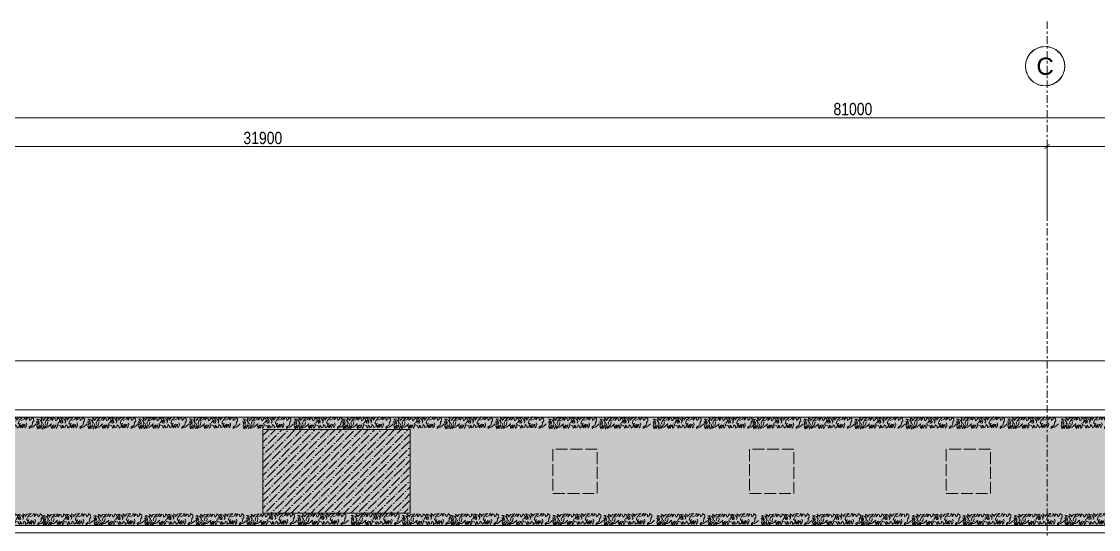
# Model space of a CAD drawing. Header units: millimetres. Extents: x 930469 to 1523124, y -120375 to 411163.
# Drawn here: x 1421511 to 1443412, y -35117 to -24792 of the extents above; entities that cross this region are included whole.
import ezdxf
from ezdxf.enums import TextEntityAlignment as Align

# ---------------------------------------------------------------- set-up
doc = ezdxf.new("R2010")
doc.units = ezdxf.units.MM
doc.set_wipeout_variables(frame=1)
doc.linetypes.add('ACAD_ISO02W100', pattern=[15, 12, -3])
doc.linetypes.add('CENTER', pattern=[3, 1.5, -0.5, 0.5, -0.5])
doc.layers.get('0').update_dxf_attribs({"color": 8, "lineweight": 0})
doc.layers.get('Defpoints').update_dxf_attribs({"color": 8, "lineweight": 0})
for name, color, linetype, lineweight in [('A-HATCH', 8, 'Continuous', 0), ('A-KY HIEU', 8, 'Continuous', 0), ('A-NET THAY', 8, 'Continuous', 0), ('A-TRUC', 8, 'CENTER', 0), ('A1-DIM', 8, 'Continuous', 0), ('cay', 8, 'Continuous', 0), ('Hidden', 8, 'ACAD_ISO02W100', 0), ('xr', 8, 'Continuous', 0)]:
    doc.layers.add(name, color=color, linetype=linetype, lineweight=lineweight)
doc.styles.add('A1-arial', font='arial_1.ttf', dxfattribs={"width": 0.8})
doc.styles.add('uv-abc', font='uv-abc.shx', dxfattribs={"width": 0.85})
doc.dimstyles.new('CNC-Dim-100', dxfattribs={"dimscale": 0, "dimtxt": 250, "dimasz": 100, "dimexe": 1, "dimexo": 0, "dimgap": 50, "dimtad": 1, "dimdec": 0, "dimdsep": 46, "dimtxsty": 'uv-abc', "dimblk": 'ARCHTICK', "dimcen": 0.025, "dimdle": 100, "dimclrd": 1, "dimclre": 1, "dimclrt": 7, "dimadec": 0, "dimazin": 0, "dimtfac": 0.00072, "dimtdec": 0, "dimtix": 1, "dimtmove": 2, "dimatfit": 3, "dimfxl": 1, "dimtolj": 1, "dimarcsym": 0})

# ---------------------------------------------------------------- blocks, each defined once
blk = doc.blocks.new('_ArchTick')
at = {"const_width": 0.15}
blk.add_lwpolyline([(-0.5, -0.5), (0.5, 0.5)], dxfattribs=at)
blk = doc.blocks.new('*D13')
at = {"layer": 'A1-DIM', "ltscale": 3, "transparency": 16777216}
for p, q in [((1410368, -27335), (1442468, -27335)), ((1410468, -28753), (1410468, -27334)), ((1442368, -28741), (1442368, -27334))]:
    blk.add_line(p, q, dxfattribs=at)
at = {"layer": 'Defpoints', "ltscale": 3, "transparency": 16777216}
for p in [(1442368, -27335), (1410468, -28753), (1442368, -28741)]:
    blk.add_point(p, dxfattribs=at)
at = {"layer": 'A1-DIM', "ltscale": 3, "transparency": 16777216, "xscale": 100, "yscale": 100, "zscale": 100, "rotation": 180}
blk.add_blockref('_ArchTick', (1410468, -27335), dxfattribs=at)
at = {"layer": 'A1-DIM', "ltscale": 3, "transparency": 16777216, "xscale": 100, "yscale": 100, "zscale": 100}
blk.add_blockref('_ArchTick', (1442368, -27335), dxfattribs=at)
at = {"layer": 'A1-DIM', "ltscale": 3, "transparency": 16777216, "insert": (1426418, -27160), "char_height": 250, "attachment_point": 5, "style": 'uv-abc'}
blk.add_mtext('\\A1;31900', dxfattribs=at)
blk = doc.blocks.new('*D14')
at = {"layer": 'A1-DIM', "ltscale": 3, "transparency": 16777216}
for p, q in [((1442268, -27335), (1479018, -27335)), ((1442368, -28741), (1442368, -27334)), ((1478918, -28741), (1478918, -27334))]:
    blk.add_line(p, q, dxfattribs=at)
at = {"layer": 'Defpoints', "ltscale": 3, "transparency": 16777216}
for p in [(1478918, -27335), (1442368, -28741), (1478918, -28741)]:
    blk.add_point(p, dxfattribs=at)
at = {"layer": 'A1-DIM', "ltscale": 3, "transparency": 16777216, "xscale": 100, "yscale": 100, "zscale": 100, "rotation": 180}
blk.add_blockref('_ArchTick', (1442368, -27335), dxfattribs=at)
at = {"layer": 'A1-DIM', "ltscale": 3, "transparency": 16777216, "xscale": 100, "yscale": 100, "zscale": 100}
blk.add_blockref('_ArchTick', (1478918, -27335), dxfattribs=at)
at = {"layer": 'A1-DIM', "ltscale": 3, "transparency": 16777216, "insert": (1460643, -27160), "char_height": 250, "attachment_point": 5, "style": 'uv-abc'}
blk.add_mtext('\\A1;36550', dxfattribs=at)
blk = doc.blocks.new('*D15')
at = {"layer": 'A1-DIM', "ltscale": 3, "transparency": 16777216}
for p, q in [((1397818, -26747), (1479018, -26747)), ((1397918, -28753), (1397918, -26746)), ((1478918, -28753), (1478918, -26746))]:
    blk.add_line(p, q, dxfattribs=at)
at = {"layer": 'Defpoints', "ltscale": 3, "transparency": 16777216}
for p in [(1478918, -26747), (1397918, -28753), (1478918, -28753)]:
    blk.add_point(p, dxfattribs=at)
at = {"layer": 'A1-DIM', "ltscale": 3, "transparency": 16777216, "xscale": 100, "yscale": 100, "zscale": 100, "rotation": 180}
blk.add_blockref('_ArchTick', (1397918, -26747), dxfattribs=at)
at = {"layer": 'A1-DIM', "ltscale": 3, "transparency": 16777216, "xscale": 100, "yscale": 100, "zscale": 100}
blk.add_blockref('_ArchTick', (1478918, -26747), dxfattribs=at)
at = {"layer": 'A1-DIM', "ltscale": 3, "transparency": 16777216, "insert": (1438418, -26572), "char_height": 250, "attachment_point": 5, "style": 'uv-abc'}
blk.add_mtext('\\A1;81000', dxfattribs=at)
blk = doc.blocks.new('Tag - Metric')
at = {"layer": 'xr'}
blk.add_lwpolyline([(0, 3.44), (-1.1, 3.26), (-2.06, 2.76), (-2.71, 2.12), (-3.13, 1.43), (-3.37, 0.73), (-3.44, 0), (-3.3, -0.99), (-2.83, -1.96), (-2.11, -2.72), (-1.16, -3.24), (0, -3.44), (1.28, -3.19), (2.29, -2.57), (2.96, -1.75), (3.33, -0.88), (3.44, 0), (3.34, 0.84), (3.08, 1.53), (2.65, 2.2), (1.84, 2.91), (1.07, 3.27), (0, 3.44)], close=True, dxfattribs=at)
blk.add_circle((0, 0), 3.44, dxfattribs=at)
at = {"layer": 'xr', "style": 'A1-arial', "flags": 8}
blk.add_attdef('1', text='', height=3, dxfattribs=at).set_placement((0, 0), align=Align.MIDDLE_CENTER)
blk = doc.blocks.new('tre')
at = {"layer": 'cay', "ltscale": 100}
for points in [[(220, 3680), (-60, 3640), (-140, 3480), (-230, 3370), (-350, 3380), (-240, 3500), (-230, 3660), (-110, 3810), (60, 3990)], [(350, 2660), (450, 2920), (600, 2990), (650, 2990), (560, 3080), (390, 3070), (520, 3200), (630, 3180), (560, 3360), (350, 3390), (470, 3540), (640, 3560), (500, 3750), (330, 3760), (170, 3640)], [(150, 3110), (0, 3160), (-120, 3140), (-240, 3070), (-310, 3040), (-90, 2970), (-10, 3020), (-20, 2940), (-190, 2840), (-280, 2840), (-200, 2750), (-50, 2770), (20, 2840), (-90, 2660), (-300, 2670), (-220, 2600), (-50, 2550), (110, 2600)], [(-30, 1420), (-130, 1680), (-280, 1750), (-330, 1750), (-240, 1840), (-70, 1830), (-200, 1960), (-310, 1940), (-240, 2120), (-30, 2150), (-150, 2300), (-320, 2320), (-180, 2510), (-10, 2520), (150, 2400)], [(300, 2110), (430, 2130), (610, 2090), (480, 2280), (370, 2260), (470, 2340), (580, 2430), (640, 2780), (460, 2600), (360, 2500), (160, 2430), (30, 2470)], [(70, 1720), (210, 1680), (350, 1630), (330, 1730), (90, 1840), (260, 1870), (400, 1800), (520, 1700), (550, 1630), (570, 1770), (470, 1970), (250, 2120), (100, 2060)], [(80, 1390), (-70, 1440), (-190, 1420), (-310, 1350), (-380, 1320), (-160, 1250), (-80, 1300), (-90, 1220), (-260, 1120), (-350, 1120), (-270, 1030), (-120, 1050), (-50, 1120), (-160, 940), (-370, 950), (-290, 880), (-120, 830), (40, 880)], [(290, 500), (390, 760), (540, 830), (590, 830), (500, 920), (330, 910), (460, 1040), (570, 1020), (500, 1200), (290, 1230), (410, 1380), (580, 1400), (440, 1590), (270, 1600), (110, 1480)], [(30, 170), (-120, 220), (-240, 200), (-360, 130), (-430, 100), (-210, 30), (-130, 80), (-140, 0), (-310, -100), (-400, -100), (-320, -190), (-170, -170), (-100, -100), (-210, -280), (-420, -270), (-340, -340), (-170, -390), (-10, -340)], [(190, 570), (-90, 530), (-170, 370), (-260, 260), (-380, 270), (-270, 390), (-260, 550), (-140, 700), (30, 880)], [(-70, -320), (70, -360), (210, -410), (190, -310), (-50, -200), (120, -170), (260, -240), (380, -340), (410, -410), (430, -270), (330, -70), (110, 80), (-40, 20)], [(230, 10), (360, 30), (540, -10), (410, 180), (300, 160), (400, 240), (510, 330), (570, 680), (390, 500), (290, 400), (90, 330), (-40, 370)]]:
    blk.add_lwpolyline(points, dxfattribs=at)

msp = doc.modelspace()

# ---------------------------------------------------------------- hatches: boundary and pattern name
at = {"layer": 'A-HATCH', "ltscale": 3}
h = msp.add_hatch(dxfattribs=at)
h.set_pattern_fill('CROSS', color=256, scale=700)
h.set_pattern_definition([(0, (537410.08, 27886.45), (175, 175), [87.5, -262.5]), (90, (537453.83, 27842.7), (-175, 175), [87.5, -262.5])])
h.paths.add_polyline_path([(1398967.7, -32837.4), (1477867.7, -32837.4), (1477867.7, -50037.4), (1463667.7, -50037.4), (1463667.7, -47837.4), (1475667.7, -47837.4), (1475667.7, -35037.4), (1401167.7, -35037.4), (1401167.7, -50037.4), (1398967.7, -50037.4)])
h = msp.add_hatch(dxfattribs=at)
h.set_pattern_fill('ANSI36', color=256, scale=30)
h.set_pattern_definition([(45, (382032.295, -39297.4), (50.513941, 185.2177825), [238.125, -47.625, 0, -47.625])])
h.paths.add_polyline_path([(1429417.7, -33087.4), (1429417.7, -34787.4), (1426417.7, -34787.4), (1426417.7, -33087.4)])

# ---------------------------------------------------------------- linework, layer by layer
at = {"layer": 'A-NET THAY', "ltscale": 3}
msp.add_lwpolyline([(1478917.7, -31687.4), (1397917.7, -31687.4), (1397917.7, -49687.4, 0.4142136), (1399417.7, -51187.4), (1477417.7, -51187.4, 0.4142136), (1478917.7, -49687.4)], format="xyb", close=True, dxfattribs=at)
for points in [[(1398817.7, -32687.4), (1478017.7, -32687.4), (1478017.7, -50187.4), (1463517.7, -50187.4), (1463517.7, -47687.4), (1475517.7, -47687.4), (1475517.7, -35187.4), (1401317.7, -35187.4), (1401317.7, -50187.4), (1398817.7, -50187.4)], [(1398967.7, -32837.4), (1477867.7, -32837.4), (1477867.7, -50037.4), (1463667.7, -50037.4), (1463667.7, -47837.4), (1475667.7, -47837.4), (1475667.7, -35037.4), (1401167.7, -35037.4), (1401167.7, -50037.4), (1398967.7, -50037.4)], [(1429417.7, -33087.4), (1429417.7, -34787.4), (1426417.7, -34787.4), (1426417.7, -33087.4)]]:
    msp.add_lwpolyline(points, close=True, dxfattribs=at)
at = {"layer": 'A-TRUC', "ltscale": 100}
for points in [[(1442367.7, -24791.6), (1442367.7, -55053.4)], [(1391657, -31687.4), (1482799.2, -31687.4)]]:
    msp.add_lwpolyline(points, dxfattribs=at)
at = {"layer": 'Hidden', "ltscale": 20}
for points in [[(1433217.7, -34387.4), (1433217.7, -33487.4), (1432317.7, -33487.4), (1432317.7, -34387.4)], [(1437217.7, -34387.4), (1437217.7, -33487.4), (1436317.7, -33487.4), (1436317.7, -34387.4)], [(1441217.7, -34387.4), (1441217.7, -33487.4), (1440317.7, -33487.4), (1440317.7, -34387.4)]]:
    msp.add_lwpolyline(points, close=True, dxfattribs=at)

# ---------------------------------------------------------------- block references
at = {"layer": 'cay', "xscale": -0.2340913466629827, "yscale": 0.2340913466629827, "zscale": 0.2340913466629827, "rotation": 269.2799666287764}
for p in [(1420877, -32974.5), (1421911.9, -32974.5), (1422952.2, -32974.5), (1423983.4, -32972.5), (1425023.7, -32972.5), (1426108.6, -32972.5), (1427148.9, -32972.5), (1428133.8, -32972.5), (1429174.1, -32972.5), (1430209, -32972.5), (1431249.2, -32972.5), (1432325.3, -32974.5), (1433365.6, -32974.5), (1434450.5, -32974.5), (1435490.8, -32974.5), (1436475.7, -32974.5), (1437516, -32974.5), (1438550.9, -32974.5), (1439591.2, -32974.5), (1440622.4, -32972.5), (1441662.7, -32972.5), (1442747.6, -32972.5), (1421052.6, -34934.4), (1422037.5, -34934.4), (1423077.8, -34934.4), (1424112.7, -34934.4), (1425152.9, -34934.4), (1426184.2, -34932.4), (1427224.5, -34932.4), (1428309.4, -34932.4), (1429349.7, -34932.4), (1430334.6, -34932.4), (1431374.8, -34932.4), (1432409.8, -34932.4), (1433450, -34932.4), (1434526.1, -34934.4), (1435566.4, -34934.4), (1436651.3, -34934.4), (1437691.6, -34934.4), (1438676.5, -34934.4), (1439716.8, -34934.4), (1440751.7, -34934.4), (1441792, -34934.4), (1442823.2, -34932.4)]:
    msp.add_blockref('tre', p, dxfattribs=at)

# ---------------------------------------------------------------- dimensions: what is measured, and where the dimension line sits
at = {"layer": 'A1-DIM', "ltscale": 3}
for base, p1, p2, picture, middle in [((1478917.7, -26747.1), (1397917.7, -28753.4), (1478917.7, -28753.4), '*D15', (1438417.7, -26572.1)), ((1442367.7, -27335.3), (1410467.7, -28753.4), (1442367.7, -28741.3), '*D13', (1426417.7, -27160.3)), ((1478917.7, -27335.3), (1442367.7, -28741.3), (1478917.7, -28741.3), '*D14', (1460642.7, -27160.3))]:
    dim = msp.add_linear_dim(base=base, p1=p1, p2=p2, dimstyle='CNC-Dim-100', override={"dimscale": 1}, dxfattribs=at)
    dim.commit()
    dim.dimension.update_dxf_attribs({"geometry": picture, "text_midpoint": middle})

# ---------------------------------------------------------------- next in the draw order: block references
at = {"layer": 'A-KY HIEU'}
ref = msp.add_blockref('Tag - Metric', (1442327.7, -25699.6), dxfattribs=dict(at, xscale=116.1839529996136, yscale=116.1839529996136, zscale=116.1839529996136))
ref.add_attrib('DETAIL#', 'C', dxfattribs={"layer": '0', "height": 350, "style": 'A1-arial'}).set_placement((1442327.7, -25699.6), align=Align.MIDDLE_CENTER)

doc.saveas('drawing.dxf')
